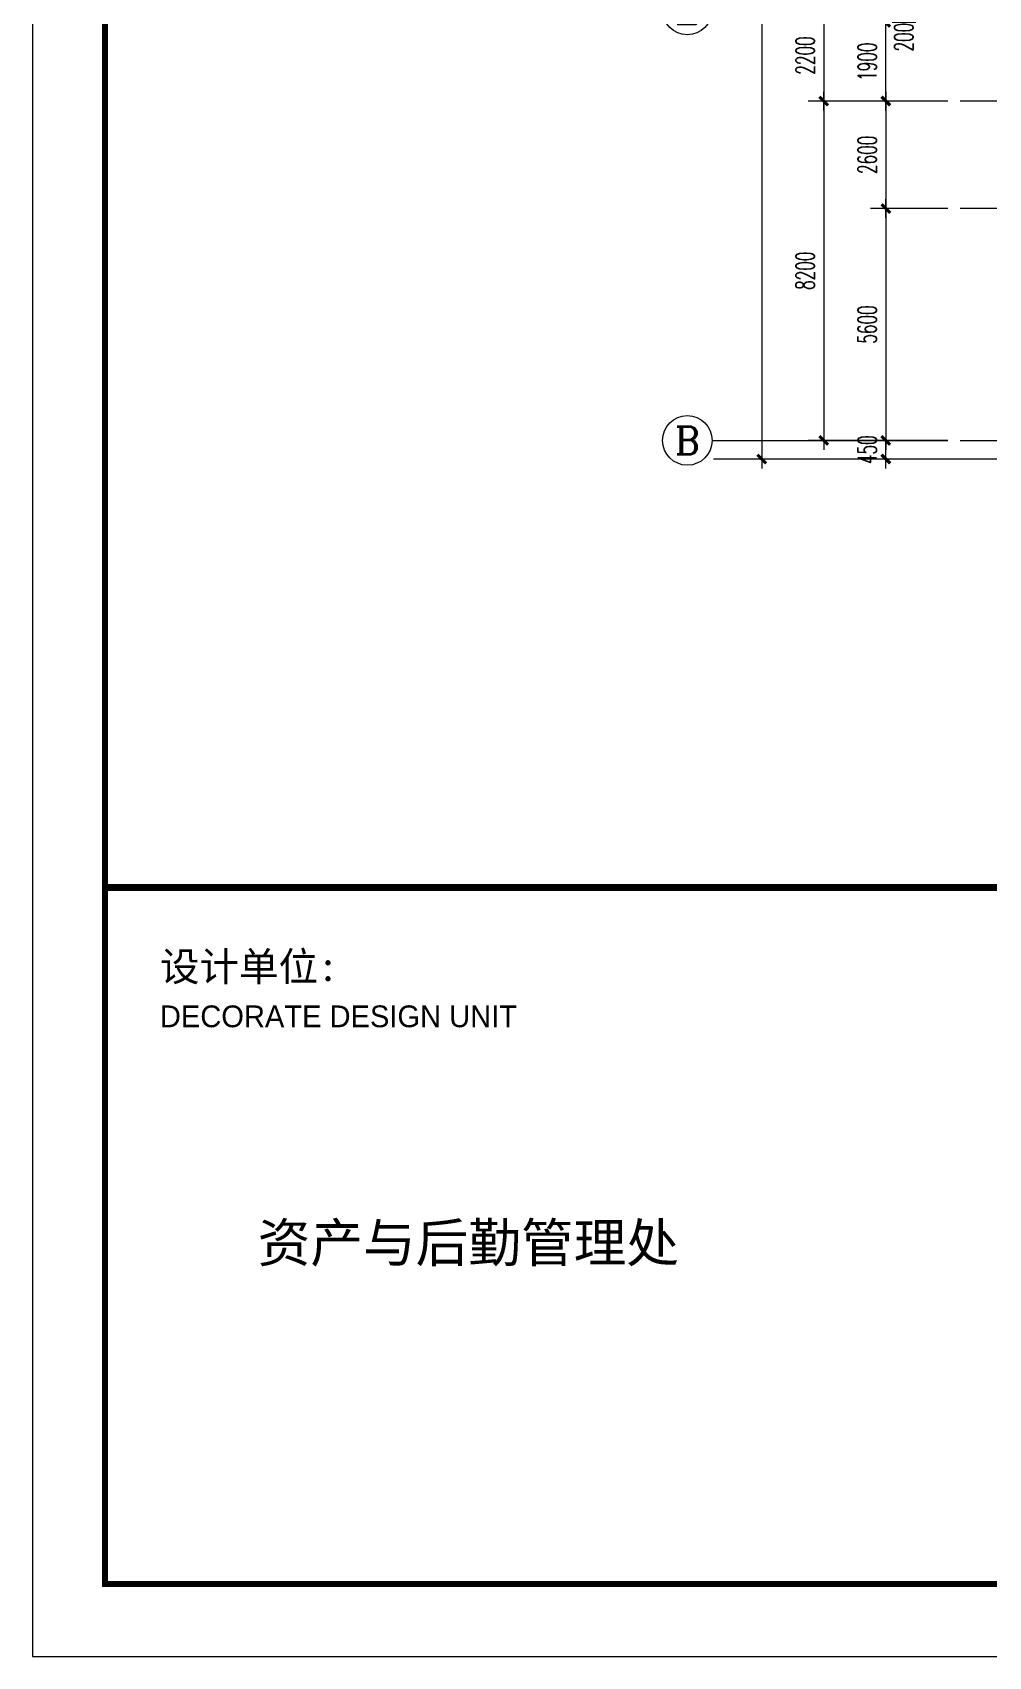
# Model space of a CAD drawing. Extents: x 1575758 to 1999219, y -897052 to -636879.
# Drawn here: x 1719245 to 1742362, y -850054 to -810816 of the extents above; entities that cross this region are included whole.
import ezdxf
from ezdxf.enums import TextEntityAlignment as Align

# ---------------------------------------------------------------- set-up
doc = ezdxf.new("R2010")
doc.units = 0
doc.header["$LTSCALE"] = 1500
doc.header["$MEASUREMENT"] = 0
doc.layers.get('0').update_dxf_attribs({"linetype": 'CONTINUOUS', "lineweight": 5})
doc.layers.get('DEFPOINTS').update_dxf_attribs({"linetype": 'CONTINUOUS', "lineweight": 5})
for name, color, linetype, lineweight in [('AXIS', 7, 'CONTINUOUS', 5), ('AXIS_TEXT', 7, 'CONTINUOUS', 5), ('PUB_DIM', 7, 'CONTINUOUS', 5)]:
    doc.layers.add(name, color=color, linetype=linetype, lineweight=lineweight)
doc.styles.add('COMPLEX', font='COMPLEX')
doc.styles.add('DIM_FONT', font='romans.shx', dxfattribs={"width": 0.6})
doc.styles.get("Standard").update_dxf_attribs({"font": 'simhei.ttf', "height": 1.2})
doc.dimstyles.new('NORMAL', dxfattribs={"dimscale": 1.5, "dimtxt": 300, "dimasz": 1, "dimexe": 250, "dimexo": 300, "dimgap": 150, "dimtad": 1, "dimdec": 0, "dimdsep": 46, "dimtxsty": 'DIM_FONT', "dimblk1": '_DIMX', "dimblk2": '_DIMX', "dimsah": 1, "dimcen": 2.5, "dimdle": 0.3, "dimclrd": 256, "dimclre": 256, "dimclrt": 256, "dimadec": 0, "dimazin": 0, "dimtfac": 1, "dimtdec": 0, "dimtix": 1, "dimtmove": 2, "dimatfit": 3, "dimldrblk": '_DIMX', "dimfxl": 1, "dimtvp": 1, "dimtolj": 1, "dimtzin": 0, "dimlwd": -1, "dimlwe": -1, "dimarcsym": 0})

# ---------------------------------------------------------------- blocks, each defined once
blk = doc.blocks.new('_AXISO')
blk.add_circle((0, 0), 0.5)
at = {"layer": 'AXIS_TEXT', "style": 'COMPLEX', "width": 1.041667}
blk.add_attdef('A', text='', height=0.56, dxfattribs=at).set_placement((-0.25, -0.28), (0.25, -0.28), align=Align.FIT)
blk = doc.blocks.new('_DIMX')
blk.add_line((-150, 0), (150, 0))
at = {"const_width": 50}
blk.add_lwpolyline([(-70, -70), (70, 70)], dxfattribs=at)
blk = doc.blocks.new('*D2077')
at = {"layer": 'DEFPOINTS', "color": 0, "lineweight": 5}
for p in [(1741829, -812472), (1738379, -820672), (1741379, -820672)]:
    blk.add_point(p, dxfattribs=at)
at = {"layer": 'PUB_DIM'}
for p, q in [((1741379, -812472), (1738004, -812472)), ((1738379, -812474), (1738379, -820671)), ((1740929, -820672), (1738004, -820672))]:
    blk.add_line(p, q, dxfattribs=at)
at = {"layer": 'PUB_DIM', "xscale": 1.5, "yscale": 1.5, "zscale": 1.5}
for p, rotation in [((1738379, -812472), 90), ((1738379, -820672), 270)]:
    blk.add_blockref('_DIMX', p, dxfattribs=dict(at, rotation=rotation))
at = {"layer": 'PUB_DIM', "insert": (1737929, -816572), "char_height": 450, "attachment_point": 5, "rotation": 90, "style": 'DIM_FONT'}
blk.add_mtext('\\A1;8200', dxfattribs=at)
blk = doc.blocks.new('*D2078')
at = {"layer": 'DEFPOINTS', "color": 0, "lineweight": 5}
for p in [(1741829, -810272), (1738379, -812472), (1741829, -812472)]:
    blk.add_point(p, dxfattribs=at)
at = {"layer": 'PUB_DIM'}
for p, q in [((1741379, -810272), (1738004, -810272)), ((1738379, -810274), (1738379, -812471)), ((1741379, -812472), (1738004, -812472))]:
    blk.add_line(p, q, dxfattribs=at)
at = {"layer": 'PUB_DIM', "xscale": 1.5, "yscale": 1.5, "zscale": 1.5}
for p, rotation in [((1738379, -810272), 90), ((1738379, -812472), 270)]:
    blk.add_blockref('_DIMX', p, dxfattribs=dict(at, rotation=rotation))
at = {"layer": 'PUB_DIM', "insert": (1737929, -811372), "char_height": 450, "attachment_point": 5, "rotation": 90, "style": 'DIM_FONT'}
blk.add_mtext('\\A1;2200', dxfattribs=at)
blk = doc.blocks.new('*D2084')
at = {"layer": 'DEFPOINTS', "color": 0, "lineweight": 5}
for p in [(1739879, -810572), (1741829, -810572), (1741829, -812472)]:
    blk.add_point(p, dxfattribs=at)
at = {"layer": 'PUB_DIM'}
for p, q in [((1741379, -810572), (1739504, -810572)), ((1739879, -812471), (1739879, -810574)), ((1741379, -812472), (1739504, -812472))]:
    blk.add_line(p, q, dxfattribs=at)
at = {"layer": 'PUB_DIM', "xscale": 1.5, "yscale": 1.5, "zscale": 1.5}
for p, rotation in [((1739879, -810572), 90), ((1739879, -812472), 270)]:
    blk.add_blockref('_DIMX', p, dxfattribs=dict(at, rotation=rotation))
at = {"layer": 'PUB_DIM', "insert": (1739429, -811522), "char_height": 450, "attachment_point": 5, "rotation": 90, "style": 'DIM_FONT'}
blk.add_mtext('\\A1;1900', dxfattribs=at)
blk = doc.blocks.new('*D2099')
at = {"layer": 'DEFPOINTS', "color": 0, "lineweight": 5}
for p in [(1741379, -763522), (1736879, -821122), (1741379, -821122)]:
    blk.add_point(p, dxfattribs=at)
at = {"layer": 'PUB_DIM'}
for p, q in [((1740929, -763522), (1736504, -763522)), ((1736879, -763524), (1736879, -821121)), ((1740929, -821122), (1736504, -821122))]:
    blk.add_line(p, q, dxfattribs=at)
at = {"layer": 'PUB_DIM', "xscale": 1.5, "yscale": 1.5, "zscale": 1.5}
for p, rotation in [((1736879, -763522), 90), ((1736879, -821122), 270)]:
    blk.add_blockref('_DIMX', p, dxfattribs=dict(at, rotation=rotation))
at = {"layer": 'PUB_DIM', "insert": (1736429, -792322), "char_height": 450, "attachment_point": 5, "rotation": 90, "style": 'DIM_FONT'}
blk.add_mtext('\\A1;57600', dxfattribs=at)
blk = doc.blocks.new('*D2107')
at = {"layer": 'DEFPOINTS', "color": 0, "lineweight": 5}
for p in [(1741829, -812472), (1739879, -815072), (1741829, -815072)]:
    blk.add_point(p, dxfattribs=at)
at = {"layer": 'PUB_DIM'}
for p, q in [((1741379, -812472), (1739504, -812472)), ((1739879, -812474), (1739879, -815071)), ((1741379, -815072), (1739504, -815072))]:
    blk.add_line(p, q, dxfattribs=at)
at = {"layer": 'PUB_DIM', "xscale": 1.5, "yscale": 1.5, "zscale": 1.5}
for p, rotation in [((1739879, -812472), 90), ((1739879, -815072), 270)]:
    blk.add_blockref('_DIMX', p, dxfattribs=dict(at, rotation=rotation))
at = {"layer": 'PUB_DIM', "insert": (1739429, -813772), "char_height": 450, "attachment_point": 5, "rotation": 90, "style": 'DIM_FONT'}
blk.add_mtext('\\A1;2600', dxfattribs=at)
blk = doc.blocks.new('*D2108')
at = {"layer": 'DEFPOINTS', "color": 0, "lineweight": 5}
for p in [(1739879, -820672), (1741829, -820672), (1741829, -821122)]:
    blk.add_point(p, dxfattribs=at)
at = {"layer": 'PUB_DIM'}
for p, q in [((1741379, -820672), (1739504, -820672)), ((1739879, -820671), (1739879, -820669)), ((1739879, -821122), (1739879, -820672)), ((1741379, -821122), (1739504, -821122)), ((1739879, -821124), (1739879, -821125))]:
    blk.add_line(p, q, dxfattribs=at)
at = {"layer": 'PUB_DIM', "xscale": 1.5, "yscale": 1.5, "zscale": 1.5}
for p, rotation in [((1739879, -820672), 270), ((1739879, -821122), 90)]:
    blk.add_blockref('_DIMX', p, dxfattribs=dict(at, rotation=rotation))
at = {"layer": 'PUB_DIM', "insert": (1739429, -820897), "char_height": 450, "attachment_point": 5, "rotation": 90, "style": 'DIM_FONT'}
blk.add_mtext('\\A1;450', dxfattribs=at)
blk = doc.blocks.new('*D2111')
at = {"layer": 'DEFPOINTS', "color": 0, "lineweight": 5}
for p in [(1739879, -810572), (1741829, -810372), (1741829, -810572)]:
    blk.add_point(p, dxfattribs=at)
at = {"layer": 'PUB_DIM'}
for p, q in [((1741379, -810372), (1739504, -810372)), ((1741379, -810572), (1739504, -810572)), ((1739879, -810371), (1739879, -810369)), ((1739879, -810372), (1739879, -810572)), ((1739879, -810574), (1739879, -810575))]:
    blk.add_line(p, q, dxfattribs=at)
at = {"layer": 'PUB_DIM', "xscale": 1.5, "yscale": 1.5, "zscale": 1.5}
for p, rotation in [((1739879, -810372), 270), ((1739879, -810572), 90)]:
    blk.add_blockref('_DIMX', p, dxfattribs=dict(at, rotation=rotation))
at = {"layer": 'PUB_DIM', "insert": (1740311, -810928), "char_height": 450, "attachment_point": 5, "rotation": 90, "style": 'DIM_FONT'}
blk.add_mtext('\\A1;200', dxfattribs=at)
blk = doc.blocks.new('*D2291')
at = {"layer": 'DEFPOINTS', "color": 0, "lineweight": 5}
for p in [(1741829, -815072), (1739879, -820672), (1741829, -820672)]:
    blk.add_point(p, dxfattribs=at)
at = {"layer": 'PUB_DIM'}
for p, q in [((1741379, -815072), (1739504, -815072)), ((1739879, -815074), (1739879, -820671)), ((1741379, -820672), (1739504, -820672))]:
    blk.add_line(p, q, dxfattribs=at)
at = {"layer": 'PUB_DIM', "xscale": 1.5, "yscale": 1.5, "zscale": 1.5}
for p, rotation in [((1739879, -815072), 90), ((1739879, -820672), 270)]:
    blk.add_blockref('_DIMX', p, dxfattribs=dict(at, rotation=rotation))
at = {"layer": 'PUB_DIM', "insert": (1739429, -817872), "char_height": 450, "attachment_point": 5, "rotation": 90, "style": 'DIM_FONT'}
blk.add_mtext('\\A1;5600', dxfattribs=at)

msp = doc.modelspace()

# ---------------------------------------------------------------- linework, layer by layer
at = {"layer": 'AXIS', "color": 250}
msp.add_lwpolyline([(1719244.9, -748740.9), (1719244.9, -850054.3), (1855965.4, -850054.3), (1855965.4, -748740.9)], close=True, dxfattribs=at)
at = {"layer": 'AXIS', "color": 0, "const_width": 140.2}
msp.add_lwpolyline([(1720997.7, -750493.7), (1720997.7, -848301.5), (1854212.6, -848301.5), (1854212.6, -750493.7)], close=True, dxfattribs=at)
at = {"layer": 'AXIS', "color": 0, "const_width": 175.3}
msp.add_lwpolyline([(1720997.7, -831474.4), (1854212.6, -831474.4)], dxfattribs=at)
at = {"layer": 'PUB_DIM'}
for p, q in [((1765894.6, -812472.3), (1741678.9, -812472.3)), ((1754994.6, -815072.3), (1741678.9, -815072.3)), ((1735678.9, -820672.3), (1741378.9, -820672.3)), ((1741678.9, -820672.3), (1830716.9, -820672.3)), ((1747544.6, -821122.3), (1735708.9, -821122.3))]:
    msp.add_line(p, q, dxfattribs=at)

# ---------------------------------------------------------------- block references
ref = msp.add_blockref('_AXISO', (1735078.9, -810272.3), dxfattribs=dict(at, xscale=1200, yscale=1200, zscale=1200))
ref.add_attrib('A', 'E', dxfattribs={"layer": 'AXIS_TEXT', "height": 672, "style": 'COMPLEX', "width": 1.171875}).set_placement((1734778.9, -810608.3), (1735378.9, -810608.3), align=Align.FIT)
ref = msp.add_blockref('_AXISO', (1735078.9, -820672.3), dxfattribs=dict(at, xscale=1200, yscale=1200, zscale=1200))
ref.add_attrib('A', 'B', dxfattribs={"layer": 'AXIS_TEXT', "height": 672, "style": 'COMPLEX', "width": 1.102941}).set_placement((1734778.9, -821008.3), (1735378.9, -821008.3), align=Align.FIT)

# ---------------------------------------------------------------- texts
at = {"layer": 'AXIS', "color": 250, "attachment_point": 1}
for s, insert, char_height, width in [('{\\fSimHei|b0|i0|c134|p2;\\C5;设计单位:}', (1722326.5, -833033), 701.131, 6476.823), ('\\fￋￎￌ￥|b0|i0|c134|p2;\\C5;DECORATE DESIGN UNIT', (1722326.5, -834323.8), 525.848, 8852.586), ('{\\C5;资产与后勤管理处}', (1724691.6, -839588.7), 933.333, 28945.32)]:
    msp.add_mtext(s, dxfattribs=dict(at, insert=insert, char_height=char_height, width=width))

# ---------------------------------------------------------------- dimensions: what is measured, and where the dimension line sits
at = {"layer": 'PUB_DIM'}
for p1, p2, distance, picture, middle in [((1741378.9, -763522.3), (1741378.9, -821122.3), -4500, '*D2099', (1736428.9, -792322.3)), ((1741828.9, -812472.3), (1741828.9, -810572.3), 1950, '*D2084', (1739428.9, -811522.3)), ((1741828.9, -812472.3), (1741828.9, -815072.3), -1950, '*D2107', (1739428.9, -813772.3)), ((1741828.9, -815072.3), (1741828.9, -820672.3), -1950, '*D2291', (1739428.9, -817872.3)), ((1741828.9, -821122.3), (1741828.9, -820672.3), 1950, '*D2108', (1739428.9, -820897.3))]:
    dim = msp.add_aligned_dim(p1=p1, p2=p2, distance=distance, dimstyle='NORMAL', dxfattribs=at)
    dim.commit()
    dim.dimension.update_dxf_attribs({"geometry": picture, "text_midpoint": middle})
for base, p1, p2, picture, middle in [((1738378.9, -812472.2), (1741828.9, -810272.2), (1741828.9, -812472.2), '*D2078', (1737928.9, -811372.2)), ((1738378.9, -820672.3), (1741828.9, -812472.2), (1741378.9, -820672.3), '*D2077', (1737928.9, -816572.3))]:
    dim = msp.add_linear_dim(base=base, p1=p1, p2=p2, angle=90, dimstyle='NORMAL', dxfattribs=at)
    dim.commit()
    dim.dimension.update_dxf_attribs({"geometry": picture, "text_midpoint": middle})
dim = msp.add_linear_dim(base=(1739878.9, -810572.3), p1=(1741828.9, -810372.3), p2=(1741828.9, -810572.3), angle=270, dimstyle='NORMAL', dxfattribs=at)
dim.commit()
dim.dimension.update_dxf_attribs({"geometry": '*D2111', "text_midpoint": (1740310.9, -810927.6), "dimtype": 161})

doc.saveas('drawing.dxf')
